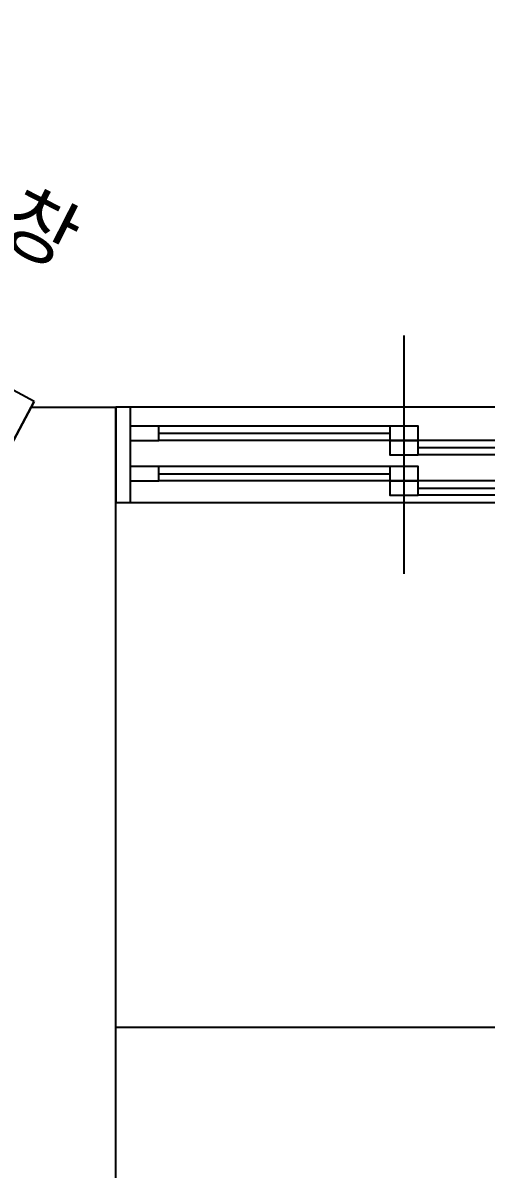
# Model space of a CAD drawing. Header units: inches. Extents: x -4181 to 116552, y 25636 to 44656.
# Drawn here: x 21962 to 22933, y 38528 to 40931 of the extents above; entities that cross this region are included whole.
import ezdxf

# ---------------------------------------------------------------- set-up
doc = ezdxf.new("R2010")
doc.units = ezdxf.units.IN
doc.header["$LTSCALE"] = 50
doc.header["$MEASUREMENT"] = 0
for name, color, linetype in [('0-ELC TEXT', 7, 'Continuous'), ('02-wal', 2, 'Continuous'), ('6fur', 6, 'Continuous'), ('CEIL-LIGHT', 7, 'Continuous'), ('도면층2', 2, 'Continuous'), ('도면층4', 4, 'Continuous'), ('도면층5', 5, 'Continuous')]:
    doc.layers.add(name, color=color, linetype=linetype)
doc.styles.add('코레일둥고', font='Korail_Round_Gothic_Medium.ttf')

# ---------------------------------------------------------------- blocks, each defined once
blk = doc.blocks.new('asfsd')
at = {"layer": '02-wal'}
for p, q in [((22648.1, 40417.4), (22560.1, 40252.3)), ((22648.1, 40417.4), (22825.6, 40417.4)), ((22825.6, 38992.4), (22825.6, 40417.4)), ((22825.6, 35287.4), (22825.6, 38992.4))]:
    blk.add_line(p, q, dxfattribs=at)
at = {"layer": '도면층2'}
for p, q in [((22654.2, 40428.8), (22560.1, 40252.3)), ((22825.6, 40417.4), (22825.6, 40217.4))]:
    blk.add_line(p, q, dxfattribs=at)
at = {"layer": '도면층4'}
for p, q in [((22654.2, 40428.8), (21524.8, 41031.2)), ((23429.4, 40067.4), (23429.4, 40567.4)), ((22560.1, 40252.3), (22654.2, 40428.8)), ((25240.6, 40417.4), (22825.6, 40417.4)), ((22825.6, 40417.4), (22825.6, 40217.4)), ((22855.6, 40417.4), (22855.6, 40217.4)), ((22915.6, 40362.4), (23399.4, 40362.4)), ((23459.4, 40332.4), (23973.1, 40332.4)), ((22915.6, 40277.4), (23399.4, 40277.4)), ((23459.4, 40247.4), (23973.1, 40247.4)), ((22825.6, 40217.4), (25240.6, 40217.4))]:
    blk.add_line(p, q, dxfattribs=at)
for points in [[(22855.6, 40377.4), (22855.6, 40347.4), (22915.6, 40347.4), (22915.6, 40377.4)], [(23399.4, 40377.4), (23399.4, 40347.4), (23459.4, 40347.4), (23459.4, 40377.4)], [(23399.4, 40347.4), (23399.4, 40317.4), (23459.4, 40317.4), (23459.4, 40347.4)], [(22855.6, 40292.4), (22855.6, 40262.4), (22915.6, 40262.4), (22915.6, 40292.4)], [(23399.4, 40292.4), (23399.4, 40262.4), (23459.4, 40262.4), (23459.4, 40292.4)], [(23399.4, 40262.4), (23399.4, 40232.4), (23459.4, 40232.4), (23459.4, 40262.4)]]:
    blk.add_lwpolyline(points, close=True, dxfattribs=at)
at = {"layer": '도면층5'}
for p, q in [((23399.4, 40377.4), (22915.6, 40377.4)), ((23399.4, 40347.4), (22915.6, 40347.4)), ((23973.1, 40347.4), (23459.4, 40347.4)), ((23973.1, 40317.4), (23459.4, 40317.4)), ((23399.4, 40292.4), (22915.6, 40292.4)), ((23399.4, 40262.4), (22915.6, 40262.4)), ((23973.1, 40262.4), (23459.4, 40262.4)), ((23973.1, 40232.4), (23459.4, 40232.4))]:
    blk.add_line(p, q, dxfattribs=at)

msp = doc.modelspace()

# ---------------------------------------------------------------- linework, layer by layer
at = {"layer": 'CEIL-LIGHT'}
msp.add_line((22157.4, 38825.7), (25167.4, 38825.7), dxfattribs=at)

# ---------------------------------------------------------------- block references
at = {"layer": '6fur'}
msp.add_blockref('asfsd', (-668.2, -291.7), dxfattribs=at)

# ---------------------------------------------------------------- texts
at = {"layer": '0-ELC TEXT', "style": '코레일둥고'}
msp.add_text('시스템 픽스창', height=120, rotation=333.0569, dxfattribs=at).set_placement((21196.8, 40843.2))

doc.saveas('drawing.dxf')
